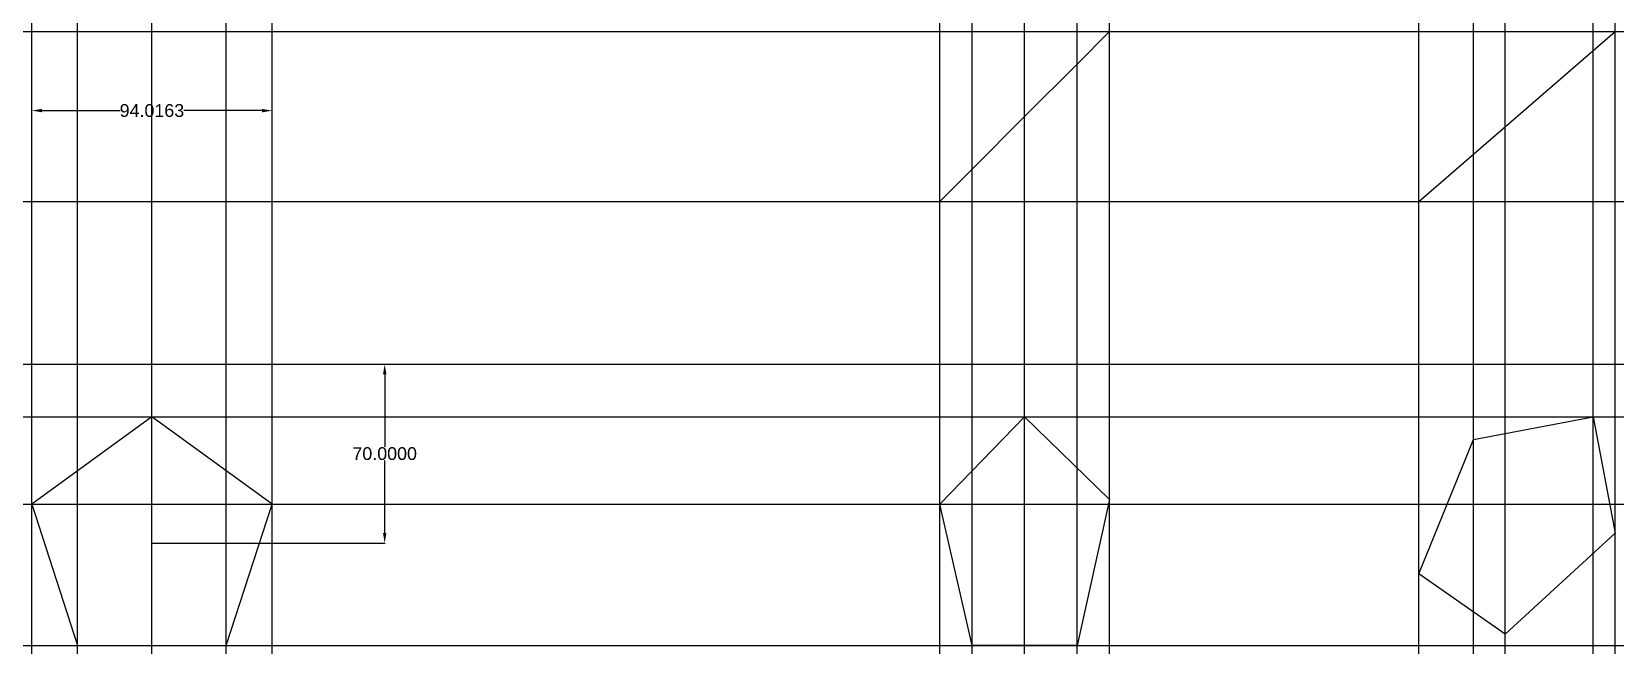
# Model space of a CAD drawing. Header units: inches. Extents: x -47 to 572, y -110 to 130.
import ezdxf

# ---------------------------------------------------------------- set-up
doc = ezdxf.new("R2010")
doc.units = ezdxf.units.IN
doc.header["$MEASUREMENT"] = 0
doc.styles.get("Standard").update_dxf_attribs({"font": 'arial.ttf'})
doc.dimstyles.new('Copy of Standard', dxfattribs={"dimtxt": 5, "dimasz": 4, "dimexe": 0.18, "dimexo": 0.0625, "dimgap": 0.09, "dimtad": 0, "dimtih": 1, "dimtoh": 1, "dimdec": 4, "dimzin": 0, "dimdsep": 46, "dimtxsty": 'Standard', "dimcen": 0.09, "dimadec": 0, "dimazin": 0, "dimtfac": 1, "dimtdec": 4, "dimtofl": 0, "dimtmove": 0, "dimatfit": 3, "dimfxl": 1, "dimtolj": 1, "dimtzin": 0, "dimarcsym": 0})

# ---------------------------------------------------------------- blocks, each defined once
blk = doc.blocks.new('*D2')
at = {"color": 0, "lineweight": -2, "transparency": 16777216}
for p, q in [((0.06, 0), (91.25, 0)), ((91.07, -4), (91.07, -32.36)), ((91.07, -66), (91.07, -37.64)), ((0.06, -70), (91.25, -70))]:
    blk.add_line(p, q, dxfattribs=at)
at = {"color": 0, "transparency": 16777216}
for points in [[(90.41, -4), (91.74, -4), (91.07, 0)], [(90.41, -66), (91.74, -66), (91.07, -70)]]:
    blk.add_solid(points, dxfattribs=at)
at = {"layer": 'Defpoints', "color": 0, "transparency": 16777216}
for p in [(0, 0), (0, -70), (91.07, -70)]:
    blk.add_point(p, dxfattribs=at)
at = {"color": 0, "transparency": 16777216, "insert": (91.07, -35), "char_height": 5, "attachment_point": 5}
blk.add_mtext('\\A1;70.0000', dxfattribs=at)
blk = doc.blocks.new('*D3')
at = {"color": 0, "lineweight": -2, "transparency": 16777216}
for p, q in [((-46.99, 63.72), (-46.98, 99.44)), ((-42.98, 99.25), (-12.39, 99.25)), ((43.03, 99.23), (12.44, 99.24)), ((47.02, 63.7), (47.03, 99.41))]:
    blk.add_line(p, q, dxfattribs=at)
at = {"color": 0, "transparency": 16777216}
for points in [[(-42.98, 99.92), (-42.98, 98.59), (-46.98, 99.26)], [(43.03, 99.9), (43.03, 98.56), (47.03, 99.23)]]:
    blk.add_solid(points, dxfattribs=at)
at = {"layer": 'Defpoints', "color": 0, "transparency": 16777216}
for p in [(47.03, 99.23), (-46.99, 63.66), (47.02, 63.63)]:
    blk.add_point(p, dxfattribs=at)
at = {"color": 0, "transparency": 16777216, "insert": (0.02, 99.24), "char_height": 5, "attachment_point": 5}
blk.add_mtext('\\A1;94.0163', dxfattribs=at)

msp = doc.modelspace()

# ---------------------------------------------------------------- linework, layer by layer
for p, q in [((495.68621, 63.63439), (572.49741, 130.1347)), ((308.18191, -54.72136), (341.43206, -20.55728)), ((341.43206, -20.55728), (374.68222, -52.91796)), ((516.98916, -29.47135), (563.8218, -20.55728)), ((563.8218, -20.55728), (572.49741, -66.1371)), ((495.68621, -82.03763), (516.98916, -29.47135)), ((320.88234, -110), (308.18191, -54.72136)), ((374.68222, -52.91796), (361.98179, -110)), ((572.49741, -66.1371), (529.35291, -105.61131)), ((529.35291, -105.61131), (495.68621, -82.03763)), ((361.98179, -110), (320.88234, -110))]:
    msp.add_line(p, q)
at = {"color": 251, "true_color": 0x636466}
for p, direction in [((-47.02282, -54.72136), (0, 1)), ((374.68222, 130.1347), (1, 0)), ((-29.0617, -110), (0, 1)), ((0, -20.55728), (0, 1)), ((29.0617, -110), (0, 1)), ((47.02282, -54.72136), (0, 1)), ((308.18191, 63.63439), (0, 1)), ((320.88234, 76.33482), (0, 1)), ((341.43206, 96.88454), (0, 1)), ((361.98179, 117.43427), (0, 1)), ((374.68222, 130.1347), (0, 1)), ((495.68621, -82.03763), (0, 1)), ((516.98916, -29.47135), (0, 1)), ((529.35291, -105.61131), (0, 1)), ((563.8218, -20.55728), (0, 1)), ((572.49741, -66.1371), (0, 1)), ((308.18191, 63.63439), (1, 0)), ((0, 0), (1, 0)), ((0, -20.55728), (1, 0)), ((-47.02282, -54.72136), (1, 0)), ((-29.0617, -110), (1, 0))]:
    msp.add_xline(p, direction, dxfattribs=at)
for points in [[(308.18191, 63.63439), (320.88234, 76.33482), (341.43206, 96.88454), (361.98179, 117.43427), (374.68222, 130.1347)], [(-47.02282, 63.63439), (-29.0617, 63.63439), (0, 63.63439), (29.0617, 63.63439), (47.02282, 63.63439)], [(-46.9935, 63.66041), (-29.03238, 63.66041), (0.02932, 63.66041), (29.09102, 63.66041), (47.05214, 63.66041)]]:
    msp.add_lwpolyline(points)
msp.add_lwpolyline([(0, -20.55728), (-47.02282, -54.72136), (-29.0617, -110), (29.0617, -110), (47.02282, -54.72136)], close=True)

# ---------------------------------------------------------------- dimensions: what is measured, and where the dimension line sits
dim = msp.add_aligned_dim(p1=(-46.9935, 63.66041), p2=(47.02282, 63.63439), distance=35.59518, dimstyle='Copy of Standard')
dim.commit()
dim.dimension.update_dxf_attribs({"geometry": '*D3', "text_midpoint": (0.02451, 99.24258)})
dim = msp.add_linear_dim(base=(91.07175, -70), p1=(0, 0), p2=(0, -70), angle=90, dimstyle='Copy of Standard')
dim.commit()
dim.dimension.update_dxf_attribs({"geometry": '*D2', "text_midpoint": (91.07175, -35)})

doc.saveas('drawing.dxf')
